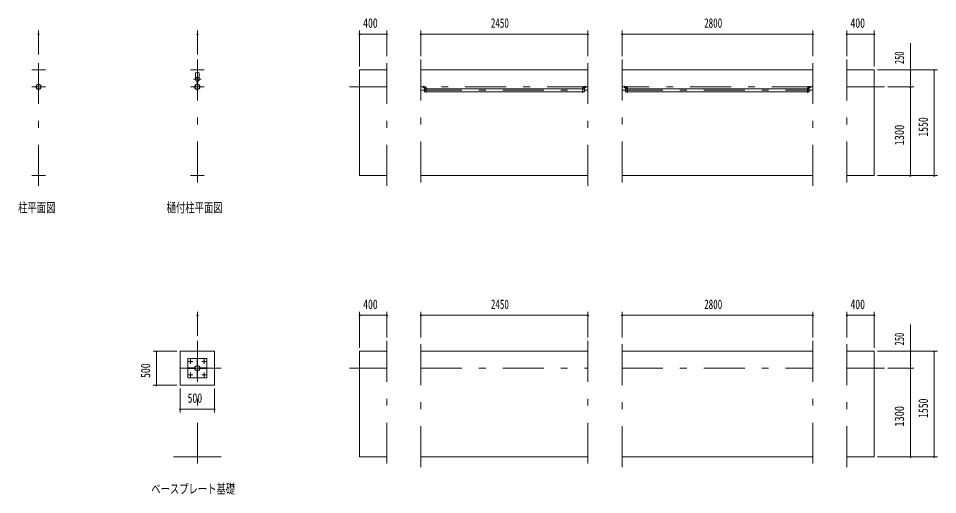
# Model space of a CAD drawing. Units: millimetres, scale not verified. Extents: x -22989 to 22993, y -10500 to 10500.
# Drawn here: x -22989 to -9502, y -8110 to -1126 of the extents above; entities that cross this region are included whole.
import ezdxf
from ezdxf.enums import TextEntityAlignment as Align

# ---------------------------------------------------------------- set-up
doc = ezdxf.new("R2010")
doc.units = ezdxf.units.MM
doc.header["$LTSCALE"] = 50
doc.linetypes.add('USER3', pattern=[24, 12, -5, 2, -5])
for name, color, linetype, lineweight in [('0-2_1-05BOLD', 7, 'Continuous', 18), ('0-3_1-25CENTER', 3, 'USER3', 18), ('0-5_1-55DIM', 3, 'Continuous', 18)]:
    doc.layers.add(name, color=color, linetype=linetype, lineweight=lineweight)
doc.styles.add('ＭＳ ゴシック', font='')
doc.styles.get('ＭＳ ゴシック').set_extended_font_data('MS Gothic')

msp = doc.modelspace()

# ---------------------------------------------------------------- linework, layer by layer
at = {"layer": '0-2_1-05BOLD'}
for p, q in [((-22793.19, -1880.33), (-22593.19, -1880.33)), ((-20263.45, -1880.33), (-20463.45, -1880.33)), ((-14632, -1880.33), (-17082, -1880.33)), ((-11332, -1880.33), (-14132, -1880.33)), ((-20390.95, -2009.21), (-20390.95, -1924.63)), ((-20335.95, -1924.63), (-20335.95, -2009.21)), ((-20368.06, -2047.46), (-20368.06, -2090.85)), ((-20366.45, -2092.3), (-20366.45, -2046.07)), ((-20360.46, -2046.07), (-20360.46, -2092.3)), ((-20358.85, -2090.85), (-20358.85, -2047.46)), ((-17043.85, -2138.33), (-17043.85, -2118.33)), ((-17038.65, -2140.33), (-17009.05, -2140.33)), ((-17009.05, -2143.53), (-17038.65, -2143.53)), ((-14704.95, -2140.33), (-14675.35, -2140.33)), ((-14675.35, -2143.53), (-14704.95, -2143.53)), ((-14093.85, -2118.33), (-14093.85, -2138.33)), ((-14088.65, -2140.33), (-14059.05, -2140.33)), ((-14059.05, -2143.53), (-14088.65, -2143.53)), ((-11406.95, -2211.33), (-11406.95, -2145.53)), ((-11375.35, -2140.33), (-11404.95, -2140.33)), ((-11404.95, -2143.53), (-11375.35, -2143.53)), ((-17003.85, -2158.13), (-14710.15, -2158.13)), ((-14710.15, -2200.83), (-17003.85, -2200.83)), ((-14706.95, -2158.13), (-14684.5, -2158.13)), ((-14079.5, -2158.13), (-14057.05, -2158.13)), ((-14053.85, -2158.13), (-11410.15, -2158.13)), ((-11410.15, -2200.83), (-14053.85, -2200.83)), ((-22593.19, -3430.33), (-22793.19, -3430.33)), ((-20463.45, -3430.33), (-20263.45, -3430.33)), ((-17082, -3430.33), (-14632, -3430.33)), ((-14132, -3430.33), (-11332, -3430.33)), ((-10832, -3430.33), (-10432.01, -3430.33)), ((-20113.46, -6005.33), (-20613.45, -6005.33)), ((-17082, -6005.33), (-14632, -6005.33)), ((-14132, -6005.33), (-11332, -6005.33)), ((-10832, -6005.33), (-10432.01, -6005.33)), ((-20366.45, -6197.18), (-20360.45, -6197.18)), ((-20421.6, -6258.33), (-20421.6, -6252.33)), ((-20360.45, -6313.48), (-20366.45, -6313.48)), ((-20305.3, -6252.33), (-20305.3, -6258.33)), ((-20713.45, -7555.33), (-20013.46, -7555.33)), ((-14632, -7555.33), (-17082, -7555.33)), ((-11332, -7555.33), (-14132, -7555.33))]:
    msp.add_line(p, q, dxfattribs=at)
for points in [[(-17582, -1880.33), (-17982, -1880.33), (-17982, -3430.33), (-17582, -3430.33)], [(-10432.01, -3430.33), (-10432.01, -1880.33), (-10832, -1880.33)], [(-17043.85, -2118.33), (-17040.65, -2118.33), (-17040.65, -2138.33)], [(-17007.06, -2145.53), (-17007.06, -2211.33), (-17003.85, -2211.33), (-17003.85, -2145.53)], [(-14706.95, -2145.53), (-14706.95, -2211.33), (-14710.15, -2211.33), (-14710.15, -2145.53)], [(-14673.35, -2138.33), (-14673.35, -2118.33), (-14670.15, -2118.33), (-14670.15, -2138.33)], [(-14090.65, -2138.33), (-14090.65, -2118.33), (-14093.85, -2118.33)], [(-14057.05, -2145.53), (-14057.05, -2211.33), (-14053.85, -2211.33), (-14053.85, -2145.53)], [(-11410.15, -2145.53), (-11410.15, -2211.33), (-11406.95, -2211.33)], [(-11373.35, -2138.33), (-11373.35, -2118.33), (-11370.15, -2118.33), (-11370.15, -2138.33)], [(-17007.06, -2200.83), (-17029.51, -2200.83), (-17029.51, -2158.13), (-17007.06, -2158.13)], [(-14684.5, -2158.13), (-14684.5, -2200.83), (-14706.95, -2200.83)], [(-14057.05, -2200.83), (-14079.5, -2200.83), (-14079.5, -2158.13)], [(-11406.95, -2158.13), (-11384.5, -2158.13), (-11384.5, -2200.83), (-11406.95, -2200.83)], [(-20613.45, -6005.33), (-20613.45, -6505.33), (-20113.46, -6505.33), (-20113.46, -6005.33)], [(-17582, -7555.33), (-17982, -7555.33), (-17982, -6005.33), (-17582, -6005.33)], [(-10432.01, -6005.33), (-10432.01, -7555.33), (-10832, -7555.33)]]:
    msp.add_lwpolyline(points, dxfattribs=at)
for points in [[(-20503.45, -6115.33), (-20223.45, -6115.33), (-20223.45, -6395.33), (-20503.45, -6395.33)], [(-20366.45, -6117.18), (-20366.45, -6217.18), (-20360.45, -6217.18), (-20360.45, -6117.18)], [(-20401.6, -6258.33), (-20401.6, -6252.33), (-20501.6, -6252.33), (-20501.6, -6258.33)], [(-20360.45, -6293.48), (-20366.45, -6293.48), (-20366.45, -6393.48), (-20360.45, -6393.48)], [(-20325.3, -6252.33), (-20325.3, -6258.33), (-20225.3, -6258.33), (-20225.3, -6252.33)]]:
    msp.add_lwpolyline(points, close=True, dxfattribs=at)
for centre, radius in [((-20363.45, -2018.73), 27.5), ((-20363.45, -1987.38), 2.25), ((-22693.19, -2130.33), 38.15), ((-22693.19, -2130.33), 35.35), ((-20363.45, -2130.33), 38.15), ((-20363.45, -2130.33), 35.35), ((-20363.45, -2172.33), 2.25), ((-20463.45, -6155.33), 8), ((-20263.45, -6155.33), 8), ((-20363.45, -6255.33), 38.15), ((-20363.45, -6255.33), 35.35), ((-20463.45, -6355.33), 8), ((-20263.45, -6355.33), 8)]:
    msp.add_circle(centre, radius, dxfattribs=at)
for centre, radius, start, end in [((-20363.45, -2018.73), 29.1, 90, 260.90512), ((-20363.45, -1960.13), 44.9, 52.23546, 127.76454), ((-20363.45, -2036.13), 44.9, 109.58864, 127.76454), ((-20363.45, -1987.38), 3.85, 270, 218.65778), ((-20363.45, -2018.73), 29.1, 279.09488, 84.06984), ((-20363.45, -2036.13), 44.9, 52.23546, 70.41136), ((-20363.45, -2130.33), 39.75, 96.65186, 270), ((-20363.45, -2130.33), 39.75, 274.38264, 83.35706), ((-17038.65, -2138.33), 5.2, 180, 270), ((-17038.65, -2138.33), 2, 180, 270), ((-17009.05, -2145.53), 5.2, 0, 90), ((-17009.05, -2145.53), 2, 0, 90), ((-14704.95, -2145.53), 5.2, 90, 180), ((-14704.95, -2145.53), 2, 90, 180), ((-14675.35, -2138.33), 2, 270, 0), ((-14675.35, -2138.33), 5.2, 270, 0), ((-14088.65, -2138.33), 5.2, 180, 270), ((-14088.65, -2138.33), 2, 180, 270), ((-14059.05, -2145.53), 5.2, 0, 90), ((-14059.05, -2145.53), 2, 0, 90), ((-11404.95, -2145.53), 5.2, 90, 180), ((-11404.95, -2145.53), 2, 90, 180), ((-11375.35, -2138.33), 2, 270, 0), ((-11375.35, -2138.33), 5.2, 270, 0), ((-20363.45, -2172.33), 3.85, 142.09248, 90)]:
    msp.add_arc(centre, radius, start, end, dxfattribs=at)
at = {"layer": '0-3_1-25CENTER'}
for p, q in [((-22693.19, -3580.33), (-22693.19, -1730.33)), ((-20363.45, -1730.33), (-20363.45, -3580.33)), ((-17582, -3580.33), (-17582, -1730.33)), ((-17082, -1730.33), (-17082, -3580.33)), ((-14632, -3580.33), (-14632, -1730.33)), ((-14132, -1730.33), (-14132, -3580.33)), ((-11332, -3580.33), (-11332, -1730.33)), ((-10832, -1730.33), (-10832, -3580.33)), ((-20418.45, -2018.73), (-20308.45, -2018.73)), ((-22593.19, -2130.33), (-22793.19, -2130.33)), ((-20463.45, -2130.33), (-20263.45, -2130.33)), ((-20352.69, -2069.21), (-20374.21, -2069.21)), ((-18132, -2130.33), (-17582, -2130.33)), ((-14632, -2130.33), (-17082, -2130.33)), ((-17018.85, -2121.33), (-17018.85, -2163.13)), ((-14695.15, -2163.13), (-14695.15, -2121.33)), ((-11332, -2130.33), (-14132, -2130.33)), ((-14068.85, -2121.33), (-14068.85, -2163.13)), ((-11395.15, -2163.13), (-11395.15, -2121.33)), ((-10282, -2130.33), (-10832, -2130.33)), ((-17082, -2179.48), (-14632, -2179.48)), ((-14132, -2179.48), (-11332, -2179.48)), ((-20363.45, -5855.33), (-20363.45, -7705.33)), ((-17582, -5855.33), (-17582, -7705.33)), ((-17082, -7705.33), (-17082, -5855.33)), ((-14632, -5855.33), (-14632, -7705.33)), ((-14132, -7705.33), (-14132, -5855.33)), ((-11332, -5855.33), (-11332, -7705.33)), ((-10832, -7705.33), (-10832, -5855.33)), ((-20497.59, -6155.33), (-20429.31, -6155.33)), ((-20463.45, -6189.48), (-20463.45, -6121.19)), ((-20297.6, -6155.33), (-20229.31, -6155.33)), ((-20263.45, -6121.19), (-20263.45, -6189.48)), ((-20013.46, -6255.33), (-20713.45, -6255.33)), ((-20463.45, -6321.19), (-20463.45, -6389.48)), ((-20263.45, -6321.19), (-20263.45, -6389.48)), ((-18132, -6255.33), (-17582, -6255.33)), ((-17082, -6255.33), (-14632, -6255.33)), ((-14132, -6255.33), (-11332, -6255.33)), ((-10282, -6255.33), (-10832, -6255.33)), ((-20429.31, -6355.33), (-20497.59, -6355.33)), ((-20229.31, -6355.33), (-20297.6, -6355.33))]:
    msp.add_line(p, q, dxfattribs=at)
at = {"layer": '0-5_1-55DIM'}
for p, q in [((-22693.19, -1655.33), (-22693.19, -1305.33)), ((-20363.45, -1305.33), (-20363.45, -1655.33)), ((-17982, -1305.33), (-17982, -1830.33)), ((-17582, -1680.33), (-17582, -1305.33)), ((-17082, -1680.33), (-17082, -1305.33)), ((-14632, -1680.33), (-14632, -1305.33)), ((-14132, -1305.33), (-14132, -1680.33)), ((-11332, -1680.33), (-11332, -1305.33)), ((-10832, -1305.33), (-10832, -1680.33)), ((-10432.01, -1830.33), (-10432.01, -1305.33)), ((-22683.19, -1355.33), (-22703.19, -1355.33)), ((-20353.45, -1355.33), (-20373.45, -1355.33)), ((-17972, -1355.33), (-17992, -1355.33)), ((-17982, -1355.33), (-17582, -1355.33)), ((-17572, -1355.33), (-17592, -1355.33)), ((-17072, -1355.33), (-17092, -1355.33)), ((-17082, -1355.33), (-14632, -1355.33)), ((-14622, -1355.33), (-14642, -1355.33)), ((-14122, -1355.33), (-14142, -1355.33)), ((-14132, -1355.33), (-11332, -1355.33)), ((-11322, -1355.33), (-11342, -1355.33)), ((-10822, -1355.33), (-10842, -1355.33)), ((-10832, -1355.33), (-10432.01, -1355.33)), ((-10422.01, -1355.33), (-10442.01, -1355.33)), ((-9902.01, -1487.83), (-9902.01, -1880.33)), ((-9502.01, -1880.33), (-10382.01, -1880.33)), ((-9892.01, -1880.33), (-9912.01, -1880.33)), ((-9902.01, -2130.33), (-9902.01, -1880.33)), ((-9542.01, -1880.33), (-9562.01, -1880.33)), ((-9552.01, -1880.33), (-9552.01, -3430.33)), ((-9852.01, -2130.33), (-10232, -2130.33)), ((-9892.01, -2130.33), (-9912.01, -2130.33)), ((-9902.01, -3430.33), (-9902.01, -2130.33)), ((-10382.01, -3430.33), (-9502.01, -3430.33)), ((-9892.01, -3430.33), (-9912.01, -3430.33)), ((-9542.01, -3430.33), (-9562.01, -3430.33)), ((-20353.45, -5480.33), (-20373.45, -5480.33)), ((-20363.45, -5430.33), (-20363.45, -5780.33)), ((-17972, -5480.33), (-17992, -5480.33)), ((-17982, -5955.33), (-17982, -5430.33)), ((-17982, -5480.33), (-17582, -5480.33)), ((-17572, -5480.33), (-17592, -5480.33)), ((-17582, -5430.33), (-17582, -5805.33)), ((-17072, -5480.33), (-17092, -5480.33)), ((-17082, -5805.33), (-17082, -5430.33)), ((-17082, -5480.33), (-14632, -5480.33)), ((-14622, -5480.33), (-14642, -5480.33)), ((-14632, -5430.33), (-14632, -5805.33)), ((-14122, -5480.33), (-14142, -5480.33)), ((-14132, -5805.33), (-14132, -5430.33)), ((-14132, -5480.33), (-11332, -5480.33)), ((-11322, -5480.33), (-11342, -5480.33)), ((-11332, -5805.33), (-11332, -5430.33)), ((-10822, -5480.33), (-10842, -5480.33)), ((-10832, -5805.33), (-10832, -5430.33)), ((-10832, -5480.33), (-10432.01, -5480.33)), ((-10422.01, -5480.33), (-10442.01, -5480.33)), ((-10432.01, -5430.33), (-10432.01, -5955.33)), ((-9902.01, -6005.33), (-9902.01, -5612.83)), ((-20663.45, -6005.33), (-21013.45, -6005.33)), ((-20953.45, -6005.33), (-20973.45, -6005.33)), ((-20963.45, -6505.33), (-20963.45, -6005.33)), ((-10382.01, -6005.33), (-9502.01, -6005.33)), ((-9892.01, -6005.33), (-9912.01, -6005.33)), ((-9902.01, -6255.33), (-9902.01, -6005.33)), ((-9542.01, -6005.33), (-9562.01, -6005.33)), ((-9552.01, -6005.33), (-9552.01, -7555.33)), ((-9852.01, -6255.33), (-10232, -6255.33)), ((-9892.01, -6255.33), (-9912.01, -6255.33)), ((-9902.01, -7555.33), (-9902.01, -6255.33)), ((-20663.45, -6505.33), (-21013.45, -6505.33)), ((-20953.45, -6505.33), (-20973.45, -6505.33)), ((-20613.45, -6555.33), (-20613.45, -6905.33)), ((-20113.46, -6905.33), (-20113.46, -6555.33)), ((-20603.45, -6855.33), (-20623.45, -6855.33)), ((-20613.45, -6855.33), (-20113.46, -6855.33)), ((-20103.46, -6855.33), (-20123.46, -6855.33)), ((-10382.01, -7555.33), (-9502.01, -7555.33)), ((-9892.01, -7555.33), (-9912.01, -7555.33)), ((-9542.01, -7555.33), (-9562.01, -7555.33))]:
    msp.add_line(p, q, dxfattribs=at)
for centre in [(-22693.19, -1355.33), (-20363.45, -1355.33), (-17982, -1355.33), (-17582, -1355.33), (-17082, -1355.33), (-14632, -1355.33), (-14132, -1355.33), (-11332, -1355.33), (-10832, -1355.33), (-10432.01, -1355.33), (-9902.01, -1880.33), (-9552.01, -1880.33), (-9902.01, -2130.33), (-9902.01, -3430.33), (-9552.01, -3430.33), (-20363.45, -5480.33), (-17982, -5480.33), (-17582, -5480.33), (-17082, -5480.33), (-14632, -5480.33), (-14132, -5480.33), (-11332, -5480.33), (-10832, -5480.33), (-10432.01, -5480.33), (-20963.45, -6005.33), (-9902.01, -6005.33), (-9552.01, -6005.33), (-9902.01, -6255.33), (-20963.45, -6505.33), (-20613.45, -6855.33), (-20113.46, -6855.33), (-9902.01, -7555.33), (-9552.01, -7555.33)]:
    msp.add_arc(centre, 10, 180, 0, dxfattribs=at)

# ---------------------------------------------------------------- texts
at = {"layer": '0-5_1-55DIM', "color": 7, "style": 'ＭＳ ゴシック'}
for s, width, p in [('400', 0.75, (-17930.74, -1305.33)), ('2450', 0.7, (-16057.71, -1305.33)), ('2800', 0.7, (-12927.64, -1305.33)), ('400', 0.75, (-10780.74, -1305.33)), ('柱平面図', 0.7, (-22993.19, -4011.33)), ('樋付柱平面図', 0.7, (-20813.45, -4011.33)), ('400', 0.75, (-17930.74, -5430.33)), ('2450', 0.7, (-16057.71, -5430.33)), ('2800', 0.7, (-12927.64, -5430.33)), ('400', 0.75, (-10780.74, -5430.33)), ('500', 0.75, (-20506.65, -6805.33)), ('ベースプレート基礎', 0.7, (-21038.45, -8136.33))]:
    msp.add_text(s, height=139.3, dxfattribs=dict(at, width=width)).set_placement(p, align=Align.BOTTOM_LEFT)
for s, width, p in [('250', 0.65, (-9952.01, -1796.27)), ('1300', 0.8, (-9952.01, -2988.63)), ('1550', 0.75, (-9602.01, -2859.77)), ('250', 0.65, (-9952.01, -5921.27)), ('500', 0.75, (-21013.45, -6398.52)), ('1550', 0.75, (-9602.01, -6984.77)), ('1300', 0.8, (-9952.01, -7113.63))]:
    msp.add_text(s, height=139.3, rotation=90, dxfattribs=dict(at, width=width)).set_placement(p, align=Align.BOTTOM_LEFT)

doc.saveas('drawing.dxf')
